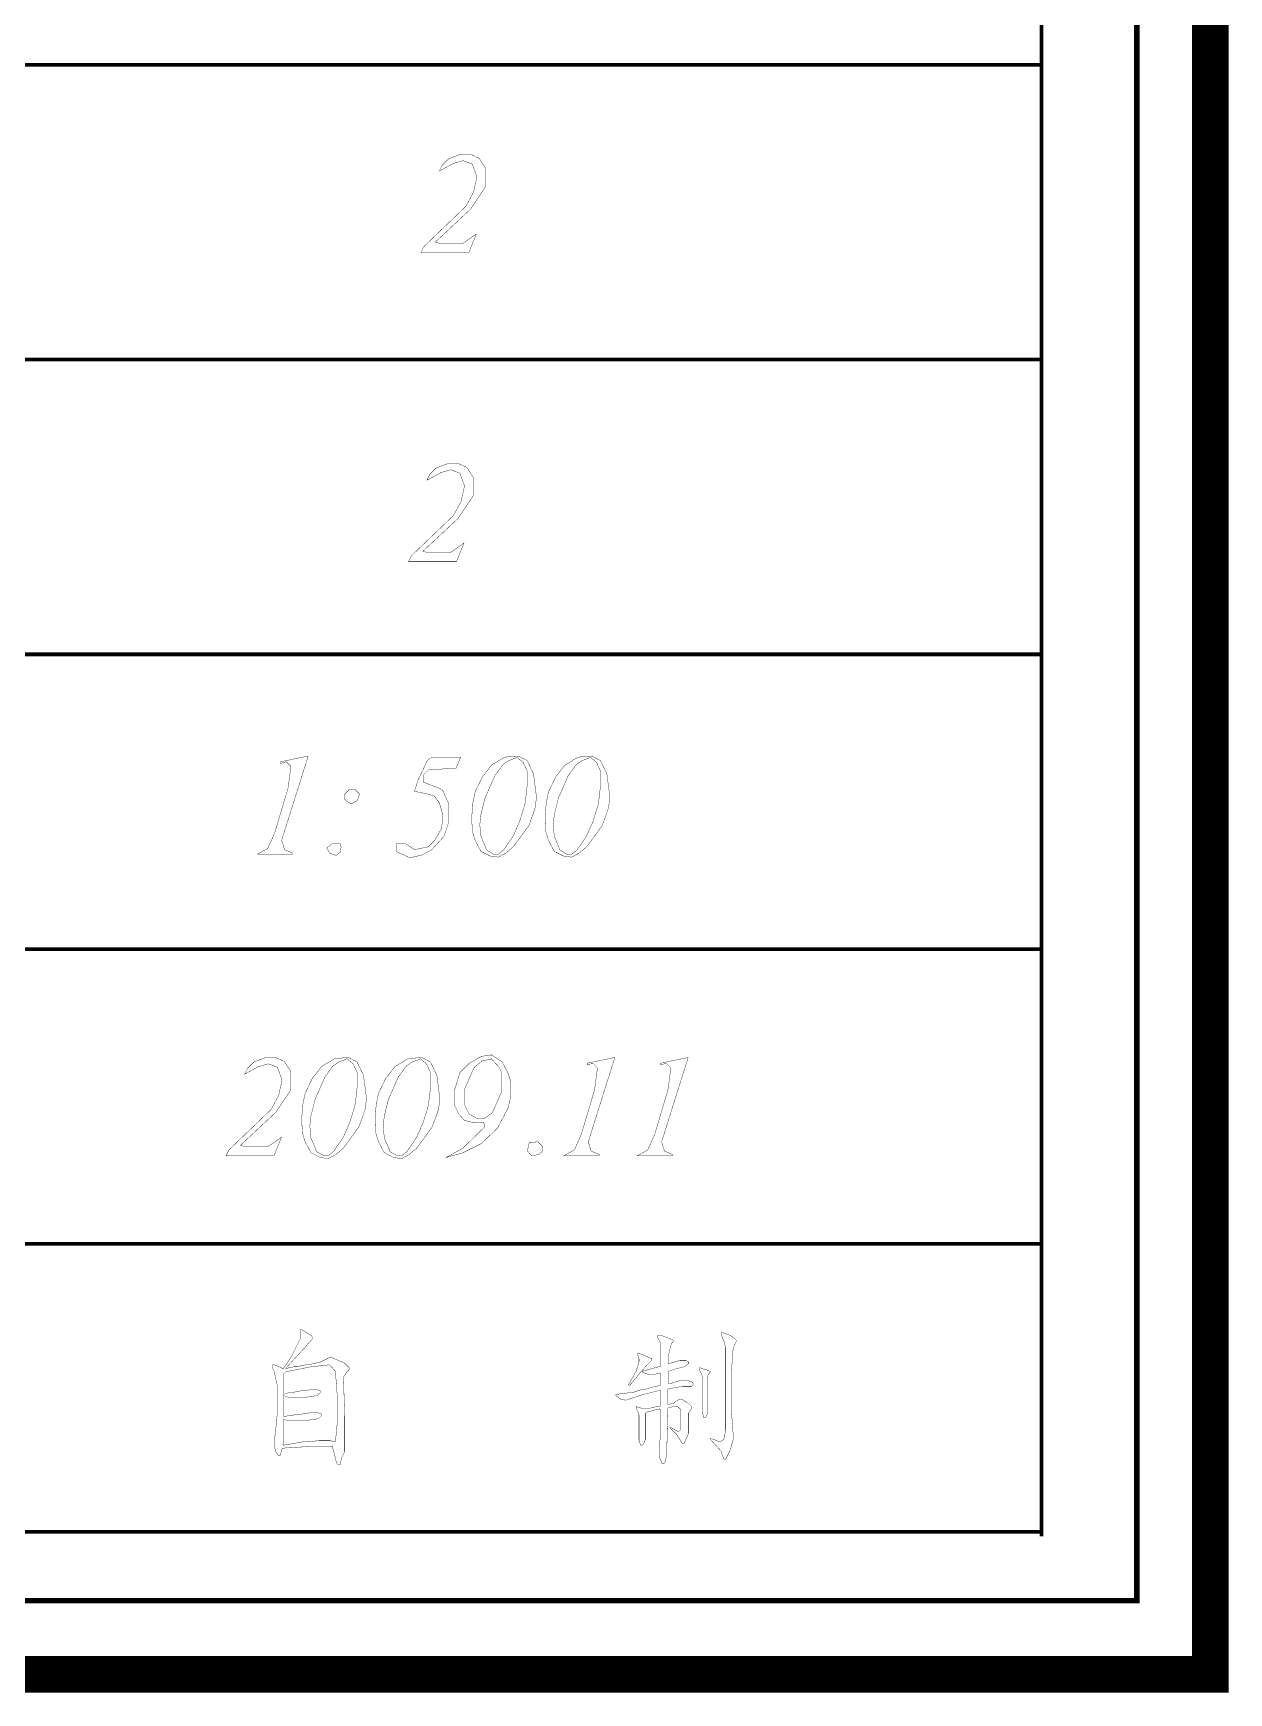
# Model space of a CAD drawing. Extents: x 94 to 452, y -72 to 1042.
# Drawn here: x 419.26 to 451.73, y -72 to -26.96 of the extents above; entities that cross this region are included whole.
import ezdxf

# ---------------------------------------------------------------- set-up
doc = ezdxf.new("R2010")
doc.units = 0
doc.header["$MEASUREMENT"] = 0
doc.layers.add('TREE_LAYER', color=7, linetype='Continuous')

msp = doc.modelspace()

# ---------------------------------------------------------------- linework, layer by layer
at = {"layer": 'TREE_LAYER'}
for points, const_width, elevation in [([(451.22612, 995.005583), (451.22612, 11.113007), (451.22612, 10.313007), (451.22612, -71.498816), (94.22612, -71.498816), (94.22612, -69.496695), (94.22612, 9.432416), (94.22612, 10.313007), (94.22612, 11.113007), (94.22612, 13.086307)], 1, 2891.008799), ([(96.22612, 13.086307), (96.22612, 11.113007), (96.22612, 10.313007), (96.22612, 9.432416), (96.22612, 9.432416), (96.22612, -69.496695), (96.22612, -69.498816), (449.22612, -69.498816), (449.22612, -69.498816), (449.22612, 10.313007), (449.22612, 11.113007), (449.22612, 995.005583)], 0.15, 2875.008799), ([(446.643859, -12.815251), (446.643859, -27.815251)], 0.1, 15), ([(417.136024, -27.815251), (446.643859, -27.815251)], 0.1, 29.507835), ([(446.643859, -27.815251), (446.643859, -35.815251)], 0.1, 8), ([(431.1372, -30.244082), (430.870534, -30.244082), (430.541122, -30.369572), (430.368573, -30.542121), (430.290141, -30.698984), (430.666612, -30.495063), (430.933279, -30.416631), (431.184259, -30.510749), (431.309749, -30.855847), (431.215632, -31.279376), (431.01171, -31.655847), (429.866612, -32.753886), (429.788181, -32.910749), (431.090141, -32.910749), (431.294063, -32.408788), (430.933279, -32.659768), (430.290141, -32.659768), (430.180338, -32.628396), (431.1372, -31.734278), (431.545043, -31.122514), (431.545043, -30.620553), (431.372494, -30.353886), (431.1372, -30.244082), (431.1372, -30.244082)], 0.01, 266), ([(417.136024, -35.815251), (446.643859, -35.815251)], 0.1, 29.507835), ([(446.643859, -35.815251), (446.643859, -43.815251)], 0.1, 8), ([(430.800816, -38.633439), (430.53415, -38.633439), (430.204738, -38.758929), (430.032189, -38.931478), (429.953758, -39.088341), (430.330228, -38.88442), (430.596895, -38.805988), (430.847875, -38.900106), (430.973365, -39.245204), (430.879248, -39.668733), (430.675326, -40.045204), (429.530228, -41.143243), (429.451797, -41.300106), (430.753758, -41.300106), (430.957679, -40.798145), (430.596895, -41.049126), (429.953758, -41.049126), (429.843954, -41.017753), (430.800816, -40.123635), (431.20866, -39.511871), (431.20866, -39.00991), (431.036111, -38.743243), (430.800816, -38.633439), (430.800816, -38.633439)], 0.01, 266), ([(417.136024, -43.815251), (446.643859, -43.815251)], 0.1, 29.507835), ([(446.643859, -43.815251), (446.643859, -51.815251)], 0.1, 8), ([(426.729374, -46.574832), (425.976433, -46.731694), (425.976433, -46.778753), (426.133296, -46.731694), (426.258786, -46.857184), (426.180354, -47.453263), (425.81957, -48.661106), (425.631335, -49.084635), (425.348982, -49.241498), (426.305845, -49.241498), (426.305845, -49.210126), (426.086237, -49.116008), (426.007805, -48.865028), (426.729374, -46.574832), (426.729374, -46.574832)], 0.01, 266), ([(430.87055, -46.606204), (430.086237, -46.606204), (429.960747, -46.700322), (429.709766, -47.233655), (429.615648, -47.531694), (429.992119, -47.610126), (430.148982, -47.657184), (430.290158, -47.84542), (430.384276, -48.174832), (430.352903, -48.535616), (430.164668, -48.865028), (429.992119, -49.037577), (429.615648, -49.116008), (429.380354, -48.959145), (429.113688, -48.959145), (429.113688, -49.163067), (429.490158, -49.335616), (429.505845, -49.335616), (429.81957, -49.257184), (430.07055, -49.131694), (430.415648, -48.755224), (430.541139, -48.378753), (430.541139, -47.861106), (430.36859, -47.484635), (429.850943, -47.280714), (429.866629, -47.233655), (429.866629, -47.076792), (429.992119, -46.951302), (430.74506, -46.904243), (430.87055, -46.606204), (430.87055, -46.606204)], 0.01, 266), ([(432.439178, -46.574832), (432.062707, -46.606204), (431.701923, -46.825812), (431.450943, -47.155224), (431.262707, -47.547381), (431.199962, -47.84542), (431.16859, -48.237577), (431.184276, -48.614047), (431.262707, -48.865028), (431.41957, -49.163067), (431.67055, -49.288557), (431.890158, -49.31993), (432.09408, -49.210126), (432.298001, -49.037577), (432.517609, -48.739537), (432.721531, -48.457184), (432.831335, -48.159145), (432.89408, -47.97091), (432.925452, -47.704243), (432.909766, -47.547381), (432.847021, -47.061106), (432.674472, -46.700322), (432.439178, -46.574832), (432.439178, -46.574832)], 0.01, 266), ([(432.376433, -46.62189), (432.392119, -46.606204), (432.564668, -46.747381), (432.674472, -46.982675), (432.674472, -47.374832), (432.643099, -47.657184), (432.611727, -47.892479), (432.47055, -48.347381), (432.298001, -48.739537), (432.031335, -49.131694), (431.890158, -49.241498), (431.764668, -49.241498), (431.576433, -49.131694), (431.41957, -48.755224), (431.388197, -48.441498), (431.41957, -48.159145), (431.529374, -47.71993), (431.796041, -47.108165), (432.015648, -46.810126), (432.172511, -46.700322), (432.376433, -46.62189), (432.376433, -46.62189)], 0.01, 266), ([(434.431335, -46.574832), (434.054864, -46.606204), (433.69408, -46.825812), (433.443099, -47.155224), (433.254864, -47.547381), (433.192119, -47.84542), (433.160747, -48.237577), (433.176433, -48.614047), (433.254864, -48.865028), (433.411727, -49.163067), (433.662707, -49.288557), (433.882315, -49.31993), (434.086237, -49.210126), (434.290158, -49.037577), (434.509766, -48.739537), (434.713688, -48.457184), (434.823492, -48.159145), (434.886237, -47.97091), (434.917609, -47.704243), (434.901923, -47.547381), (434.839178, -47.061106), (434.666629, -46.700322), (434.431335, -46.574832), (434.431335, -46.574832)], 0.01, 266), ([(434.36859, -46.62189), (434.384276, -46.606204), (434.556825, -46.747381), (434.666629, -46.982675), (434.666629, -47.374832), (434.635256, -47.657184), (434.603884, -47.892479), (434.462707, -48.347381), (434.290158, -48.739537), (434.023492, -49.131694), (433.882315, -49.241498), (433.756825, -49.241498), (433.56859, -49.131694), (433.411727, -48.755224), (433.380354, -48.441498), (433.411727, -48.159145), (433.521531, -47.71993), (433.788197, -47.108165), (434.007805, -46.810126), (434.164668, -46.700322), (434.36859, -46.62189), (434.36859, -46.62189)], 0.01, 266), ([(427.999962, -47.484635), (427.843099, -47.484635), (427.717609, -47.610126), (427.717609, -47.751302), (427.890158, -47.876792), (428.062707, -47.782675), (428.125452, -47.610126), (427.999962, -47.484635), (427.999962, -47.484635)], 0.01, 266), ([(427.592119, -48.959145), (427.372511, -48.959145), (427.231335, -49.068949), (427.309766, -49.210126), (427.482315, -49.272871), (427.592119, -49.194439), (427.623492, -49.053263), (427.592119, -48.959145), (427.592119, -48.959145)], 0.01, 266), ([(417.136024, -51.815251), (446.643859, -51.815251)], 0.1, 29.507835), ([(446.643859, -51.815251), (446.643859, -59.815251)], 0.1, 8), ([(425.846736, -54.756001), (425.580069, -54.756001), (425.250658, -54.881491), (425.078109, -55.05404), (424.999677, -55.210903), (425.376148, -55.006982), (425.642814, -54.92855), (425.893795, -55.022668), (426.019285, -55.367766), (425.925167, -55.791295), (425.721246, -56.167766), (424.576148, -57.265805), (424.497716, -57.422668), (425.799677, -57.422668), (426.003599, -56.920707), (425.642814, -57.171687), (424.999677, -57.171687), (424.889873, -57.140315), (425.846736, -56.246197), (426.254579, -55.634433), (426.254579, -55.132472), (426.08203, -54.865805), (425.846736, -54.756001), (425.846736, -54.756001)], 0.01, 265), ([(427.823207, -54.756001), (427.446736, -54.787374), (427.085952, -55.006982), (426.834971, -55.336393), (426.646736, -55.72855), (426.583991, -56.026589), (426.552618, -56.418746), (426.568305, -56.795217), (426.646736, -57.046197), (426.803599, -57.344236), (427.054579, -57.469727), (427.274187, -57.501099), (427.478109, -57.391295), (427.68203, -57.218746), (427.901638, -56.920707), (428.10556, -56.638354), (428.215363, -56.340315), (428.278109, -56.15208), (428.309481, -55.885413), (428.293795, -55.72855), (428.23105, -55.242276), (428.058501, -54.881491), (427.823207, -54.756001), (427.823207, -54.756001)], 0.01, 265), ([(427.760461, -54.80306), (427.776148, -54.787374), (427.948697, -54.92855), (428.058501, -55.163844), (428.058501, -55.556001), (428.027128, -55.838354), (427.995756, -56.073648), (427.854579, -56.52855), (427.68203, -56.920707), (427.415363, -57.312864), (427.274187, -57.422668), (427.148697, -57.422668), (426.960461, -57.312864), (426.803599, -56.936393), (426.772226, -56.622668), (426.803599, -56.340315), (426.913403, -55.901099), (427.180069, -55.289335), (427.399677, -54.991295), (427.55654, -54.881491), (427.760461, -54.80306), (427.760461, -54.80306)], 0.01, 265), ([(429.815363, -54.756001), (429.438893, -54.787374), (429.078109, -55.006982), (428.827128, -55.336393), (428.638893, -55.72855), (428.576148, -56.026589), (428.544775, -56.418746), (428.560461, -56.795217), (428.638893, -57.046197), (428.795756, -57.344236), (429.046736, -57.469727), (429.266344, -57.501099), (429.470265, -57.391295), (429.674187, -57.218746), (429.893795, -56.920707), (430.097716, -56.638354), (430.20752, -56.340315), (430.270265, -56.15208), (430.301638, -55.885413), (430.285952, -55.72855), (430.223207, -55.242276), (430.050658, -54.881491), (429.815363, -54.756001), (429.815363, -54.756001)], 0.01, 265), ([(429.752618, -54.80306), (429.768305, -54.787374), (429.940854, -54.92855), (430.050658, -55.163844), (430.050658, -55.556001), (430.019285, -55.838354), (429.987912, -56.073648), (429.846736, -56.52855), (429.674187, -56.920707), (429.40752, -57.312864), (429.266344, -57.422668), (429.140854, -57.422668), (428.952618, -57.312864), (428.795756, -56.936393), (428.764383, -56.622668), (428.795756, -56.340315), (428.90556, -55.901099), (429.172226, -55.289335), (429.391834, -54.991295), (429.548697, -54.881491), (429.752618, -54.80306), (429.752618, -54.80306)], 0.01, 265), ([(431.729089, -54.693256), (431.634971, -54.693256), (431.446736, -54.724629), (431.321246, -54.787374), (431.101638, -54.912864), (430.850658, -55.163844), (430.693795, -55.665805), (430.693795, -56.042276), (430.819285, -56.293256), (430.976148, -56.465805), (431.227128, -56.52855), (431.493795, -56.512864), (431.525167, -56.638354), (430.929089, -57.218746), (430.474187, -57.469727), (430.929089, -57.344236), (431.43105, -57.093256), (431.870265, -56.669727), (432.152618, -56.136393), (432.23105, -55.806982), (432.23105, -55.414825), (432.152618, -55.179531), (431.995756, -54.881491), (431.697716, -54.67757), (431.729089, -54.693256)], 0.01, 265), ([(431.68203, -54.80306), (431.697716, -54.787374), (431.901638, -55.006982), (431.980069, -55.163844), (431.980069, -55.681491), (431.729089, -56.261884), (431.493795, -56.418746), (431.321246, -56.418746), (431.13301, -56.308942), (431.101638, -56.293256), (430.976148, -56.042276), (430.976148, -55.618746), (431.227128, -55.038354), (431.446736, -54.850119), (431.68203, -54.80306), (431.68203, -54.80306)], 0.01, 265), ([(435.054579, -54.756001), (434.301638, -54.912864), (434.301638, -54.959923), (434.458501, -54.912864), (434.583991, -55.038354), (434.50556, -55.634433), (434.144775, -56.842276), (433.95654, -57.265805), (433.674187, -57.422668), (434.63105, -57.422668), (434.63105, -57.391295), (434.411442, -57.297178), (434.33301, -57.046197), (435.054579, -54.756001), (435.054579, -54.756001)], 0.01, 265), ([(437.046736, -54.756001), (436.293795, -54.912864), (436.293795, -54.959923), (436.450658, -54.912864), (436.576148, -55.038354), (436.497716, -55.634433), (436.136932, -56.842276), (435.948697, -57.265805), (435.666344, -57.422668), (436.623207, -57.422668), (436.623207, -57.391295), (436.403599, -57.297178), (436.325167, -57.046197), (437.046736, -54.756001), (437.046736, -54.756001)], 0.01, 265), ([(432.968305, -57.046197), (432.73301, -57.061884), (432.685952, -57.265805), (432.685952, -57.297178), (432.795756, -57.422668), (432.983991, -57.391295), (433.093795, -57.297178), (433.093795, -57.171687), (432.968305, -57.046197), (432.968305, -57.046197)], 0.01, 265), ([(417.136024, -59.815251), (446.643859, -59.815251)], 0.1, 29.507835), ([(446.643859, -59.815251), (446.643859, -67.630795)], 0.1, 7.815544), ([(426.557894, -62.143968), (426.510835, -62.143968), (426.510835, -62.394948), (426.259855, -62.896909), (426.055933, -63.194948), (426.040247, -63.210634), (426.008874, -63.179262), (425.820639, -63.10083), (425.757894, -63.10083), (425.757894, -63.179262), (425.804953, -63.273379), (425.883384, -63.634164), (425.883384, -64.481223), (425.836325, -64.983183), (425.804953, -65.092987), (425.804953, -65.24985), (425.836325, -65.422399), (425.914756, -65.563575), (425.961815, -65.563575), (426.02456, -65.359654), (426.793188, -65.312595), (427.342207, -65.312595), (427.389266, -65.296909), (427.389266, -65.296909), (427.389266, -65.328281), (427.436325, -65.50083), (427.49907, -65.767497), (427.546129, -65.814556), (427.593188, -65.814556), (427.640247, -65.610634), (427.718678, -65.453772), (427.718678, -64.496909), (427.718678, -64.481223), (427.687305, -63.430242), (427.765737, -63.304752), (427.844168, -63.226321), (427.844168, -63.179262), (427.718678, -63.053772), (427.357894, -62.896909), (427.310835, -62.896909), (427.059855, -63.022399), (426.714756, -63.10083), (426.652011, -63.10083), (426.416717, -63.147889), (426.353972, -63.147889), (426.134364, -63.194948), (426.118678, -63.194948), (426.432404, -62.84985), (426.636325, -62.630242), (426.840247, -62.394948), (426.840247, -62.347889), (426.82456, -62.316517), (426.557894, -62.143968), (426.557894, -62.143968)], 0.01, 266), ([(426.557894, -62.143968), (426.510835, -62.143968), (426.510835, -62.394948), (426.259855, -62.896909), (426.055933, -63.194948), (426.040247, -63.210634), (426.008874, -63.179262), (425.820639, -63.10083), (425.757894, -63.10083), (425.757894, -63.179262), (425.804953, -63.273379), (425.883384, -63.634164), (425.883384, -64.481223), (425.836325, -64.983183), (425.804953, -65.092987), (425.804953, -65.24985), (425.836325, -65.422399), (425.914756, -65.563575), (425.961815, -65.563575), (426.02456, -65.359654), (426.793188, -65.312595), (427.342207, -65.312595), (427.389266, -65.296909), (427.389266, -65.296909), (427.389266, -65.328281), (427.436325, -65.50083), (427.49907, -65.767497), (427.546129, -65.814556), (427.593188, -65.814556), (427.640247, -65.610634), (427.718678, -65.453772), (427.718678, -64.496909), (427.718678, -64.481223), (427.687305, -63.430242), (427.765737, -63.304752), (427.844168, -63.226321), (427.844168, -63.179262), (427.718678, -63.053772), (427.357894, -62.896909), (427.310835, -62.896909), (427.059855, -63.022399), (426.714756, -63.10083), (426.652011, -63.10083), (426.416717, -63.147889), (426.353972, -63.147889), (426.134364, -63.194948), (426.118678, -63.194948), (426.432404, -62.84985), (426.636325, -62.630242), (426.840247, -62.394948), (426.840247, -62.347889), (426.82456, -62.316517), (426.557894, -62.143968), (426.557894, -62.143968)], 0.01, 266), ([(426.557894, -62.143968), (426.510835, -62.143968), (426.510835, -62.394948), (426.259855, -62.896909), (426.055933, -63.194948), (426.040247, -63.210634), (426.008874, -63.179262), (425.820639, -63.10083), (425.757894, -63.10083), (425.757894, -63.179262), (425.804953, -63.273379), (425.883384, -63.634164), (425.883384, -64.481223), (425.836325, -64.983183), (425.804953, -65.092987), (425.804953, -65.24985), (425.836325, -65.422399), (425.914756, -65.563575), (425.961815, -65.563575), (426.02456, -65.359654), (426.793188, -65.312595), (427.342207, -65.312595), (427.389266, -65.296909), (427.389266, -65.296909), (427.389266, -65.328281), (427.436325, -65.50083), (427.49907, -65.767497), (427.546129, -65.814556), (427.593188, -65.814556), (427.640247, -65.610634), (427.718678, -65.453772), (427.718678, -64.496909), (427.718678, -64.481223), (427.687305, -63.430242), (427.765737, -63.304752), (427.844168, -63.226321), (427.844168, -63.179262), (427.718678, -63.053772), (427.357894, -62.896909), (427.310835, -62.896909), (427.059855, -63.022399), (426.714756, -63.10083), (426.652011, -63.10083), (426.416717, -63.147889), (426.353972, -63.147889), (426.134364, -63.194948), (426.118678, -63.194948), (426.432404, -62.84985), (426.636325, -62.630242), (426.840247, -62.394948), (426.840247, -62.347889), (426.82456, -62.316517), (426.557894, -62.143968), (426.557894, -62.143968)], 0.01, 266), ([(436.3226, -62.30083), (436.212796, -62.30083), (436.212796, -62.347889), (436.259855, -62.426321), (436.306913, -62.551811), (436.306913, -63.132203), (435.804953, -63.273379), (435.789266, -63.257693), (435.930443, -63.10083), (436.055933, -62.97534), (436.055933, -62.928281), (435.679462, -62.771419), (435.679462, -62.818477), (435.710835, -62.928281), (435.710835, -63.022399), (435.632404, -63.273379), (435.428482, -63.634164), (435.428482, -63.64985), (435.459855, -63.64985), (435.506913, -63.602791), (435.789266, -63.257693), (435.804953, -63.304752), (435.946129, -63.351811), (436.150051, -63.351811), (436.291227, -63.320438), (436.306913, -63.320438), (436.306913, -63.64985), (436.275541, -63.665536), (436.150051, -63.681223), (435.836325, -63.77534), (435.757894, -63.77534), (435.5226, -63.853772), (435.459855, -63.853772), (435.083384, -63.90083), (435.083384, -63.932203), (435.208874, -64.026321), (435.350051, -64.057693), (435.836325, -63.90083), (436.275541, -63.791026), (436.306913, -63.791026), (436.306913, -64.19887), (436.291227, -64.214556), (436.197109, -64.230242), (435.993188, -64.277301), (435.789266, -64.277301), (435.632404, -64.230242), (435.632404, -64.277301), (435.679462, -64.371419), (435.710835, -64.465536), (435.710835, -65.155732), (435.757894, -65.281223), (435.804953, -65.281223), (435.836325, -65.234164), (435.883384, -65.12436), (435.883384, -64.402791), (435.89907, -64.387105), (436.197109, -64.308674), (436.275541, -64.292987), (436.306913, -64.308674), (436.306913, -64.936124), (436.259855, -65.296909), (436.259855, -65.579262), (436.338286, -65.783183), (436.385345, -65.783183), (436.432404, -65.704752), (436.463776, -65.485144), (436.495149, -64.261615), (436.542207, -64.245928), (436.761815, -64.230242), (436.840247, -64.308674), (436.840247, -64.857693), (436.793188, -64.904752), (436.761815, -64.904752), (436.604953, -64.810634), (436.557894, -64.810634), (436.730443, -64.983183), (436.887305, -65.234164), (436.934364, -65.234164), (437.059855, -64.951811), (437.059855, -64.402791), (437.138286, -64.277301), (437.138286, -64.230242), (437.044168, -64.136124), (436.855933, -64.026321), (436.808874, -64.026321), (436.636325, -64.151811), (436.495149, -64.167497), (436.495149, -64.167497), (436.495149, -63.759654), (436.542207, -63.743968), (436.902992, -63.681223), (437.138286, -63.681223), (437.185345, -63.64985), (437.185345, -63.602791), (437.138286, -63.555732), (437.028482, -63.52436), (436.82456, -63.52436), (436.57358, -63.602791), (436.526521, -63.602791), (436.510835, -63.602791), (436.510835, -63.273379), (436.69907, -63.210634), (436.950051, -63.147889), (437.059855, -63.053772), (437.059855, -63.022399), (436.981423, -62.97534), (436.82456, -62.97534), (436.510835, -63.069458), (436.510835, -63.069458), (436.510835, -62.834164), (436.589266, -62.520438), (436.636325, -62.473379), (436.636325, -62.426321), (436.44809, -62.347889), (436.3226, -62.30083), (436.3226, -62.30083)], 0.01, 266), ([(436.3226, -62.30083), (436.212796, -62.30083), (436.212796, -62.347889), (436.259855, -62.426321), (436.306913, -62.551811), (436.306913, -63.132203), (435.804953, -63.273379), (435.789266, -63.257693), (435.930443, -63.10083), (436.055933, -62.97534), (436.055933, -62.928281), (435.679462, -62.771419), (435.679462, -62.818477), (435.710835, -62.928281), (435.710835, -63.022399), (435.632404, -63.273379), (435.428482, -63.634164), (435.428482, -63.64985), (435.459855, -63.64985), (435.506913, -63.602791), (435.789266, -63.257693), (435.804953, -63.304752), (435.946129, -63.351811), (436.150051, -63.351811), (436.291227, -63.320438), (436.306913, -63.320438), (436.306913, -63.64985), (436.275541, -63.665536), (436.150051, -63.681223), (435.836325, -63.77534), (435.757894, -63.77534), (435.5226, -63.853772), (435.459855, -63.853772), (435.083384, -63.90083), (435.083384, -63.932203), (435.208874, -64.026321), (435.350051, -64.057693), (435.836325, -63.90083), (436.275541, -63.791026), (436.306913, -63.791026), (436.306913, -64.19887), (436.291227, -64.214556), (436.197109, -64.230242), (435.993188, -64.277301), (435.789266, -64.277301), (435.632404, -64.230242), (435.632404, -64.277301), (435.679462, -64.371419), (435.710835, -64.465536), (435.710835, -65.155732), (435.757894, -65.281223), (435.804953, -65.281223), (435.836325, -65.234164), (435.883384, -65.12436), (435.883384, -64.402791), (435.89907, -64.387105), (436.197109, -64.308674), (436.275541, -64.292987), (436.306913, -64.308674), (436.306913, -64.936124), (436.259855, -65.296909), (436.259855, -65.579262), (436.338286, -65.783183), (436.385345, -65.783183), (436.432404, -65.704752), (436.463776, -65.485144), (436.495149, -64.261615), (436.542207, -64.245928), (436.761815, -64.230242), (436.840247, -64.308674), (436.840247, -64.857693), (436.793188, -64.904752), (436.761815, -64.904752), (436.604953, -64.810634), (436.557894, -64.810634), (436.730443, -64.983183), (436.887305, -65.234164), (436.934364, -65.234164), (437.059855, -64.951811), (437.059855, -64.402791), (437.138286, -64.277301), (437.138286, -64.230242), (437.044168, -64.136124), (436.855933, -64.026321), (436.808874, -64.026321), (436.636325, -64.151811), (436.495149, -64.167497), (436.495149, -64.167497), (436.495149, -63.759654), (436.542207, -63.743968), (436.902992, -63.681223), (437.138286, -63.681223), (437.185345, -63.64985), (437.185345, -63.602791), (437.138286, -63.555732), (437.028482, -63.52436), (436.82456, -63.52436), (436.57358, -63.602791), (436.526521, -63.602791), (436.510835, -63.602791), (436.510835, -63.273379), (436.69907, -63.210634), (436.950051, -63.147889), (437.059855, -63.053772), (437.059855, -63.022399), (436.981423, -62.97534), (436.82456, -62.97534), (436.510835, -63.069458), (436.510835, -63.069458), (436.510835, -62.834164), (436.589266, -62.520438), (436.636325, -62.473379), (436.636325, -62.426321), (436.44809, -62.347889), (436.3226, -62.30083), (436.3226, -62.30083)], 0.01, 266), ([(436.3226, -62.30083), (436.212796, -62.30083), (436.212796, -62.347889), (436.259855, -62.426321), (436.306913, -62.551811), (436.306913, -63.132203), (435.804953, -63.273379), (435.789266, -63.257693), (435.930443, -63.10083), (436.055933, -62.97534), (436.055933, -62.928281), (435.679462, -62.771419), (435.679462, -62.818477), (435.710835, -62.928281), (435.710835, -63.022399), (435.632404, -63.273379), (435.428482, -63.634164), (435.428482, -63.64985), (435.459855, -63.64985), (435.506913, -63.602791), (435.789266, -63.257693), (435.804953, -63.304752), (435.946129, -63.351811), (436.150051, -63.351811), (436.291227, -63.320438), (436.306913, -63.320438), (436.306913, -63.64985), (436.275541, -63.665536), (436.150051, -63.681223), (435.836325, -63.77534), (435.757894, -63.77534), (435.5226, -63.853772), (435.459855, -63.853772), (435.083384, -63.90083), (435.083384, -63.932203), (435.208874, -64.026321), (435.350051, -64.057693), (435.836325, -63.90083), (436.275541, -63.791026), (436.306913, -63.791026), (436.306913, -64.19887), (436.291227, -64.214556), (436.197109, -64.230242), (435.993188, -64.277301), (435.789266, -64.277301), (435.632404, -64.230242), (435.632404, -64.277301), (435.679462, -64.371419), (435.710835, -64.465536), (435.710835, -65.155732), (435.757894, -65.281223), (435.804953, -65.281223), (435.836325, -65.234164), (435.883384, -65.12436), (435.883384, -64.402791), (435.89907, -64.387105), (436.197109, -64.308674), (436.275541, -64.292987), (436.306913, -64.308674), (436.306913, -64.936124), (436.259855, -65.296909), (436.259855, -65.579262), (436.338286, -65.783183), (436.385345, -65.783183), (436.432404, -65.704752), (436.463776, -65.485144), (436.495149, -64.261615), (436.542207, -64.245928), (436.761815, -64.230242), (436.840247, -64.308674), (436.840247, -64.857693), (436.793188, -64.904752), (436.761815, -64.904752), (436.604953, -64.810634), (436.557894, -64.810634), (436.730443, -64.983183), (436.887305, -65.234164), (436.934364, -65.234164), (437.059855, -64.951811), (437.059855, -64.402791), (437.138286, -64.277301), (437.138286, -64.230242), (437.044168, -64.136124), (436.855933, -64.026321), (436.808874, -64.026321), (436.636325, -64.151811), (436.495149, -64.167497), (436.495149, -64.167497), (436.495149, -63.759654), (436.542207, -63.743968), (436.902992, -63.681223), (437.138286, -63.681223), (437.185345, -63.64985), (437.185345, -63.602791), (437.138286, -63.555732), (437.028482, -63.52436), (436.82456, -63.52436), (436.57358, -63.602791), (436.526521, -63.602791), (436.510835, -63.602791), (436.510835, -63.273379), (436.69907, -63.210634), (436.950051, -63.147889), (437.059855, -63.053772), (437.059855, -63.022399), (436.981423, -62.97534), (436.82456, -62.97534), (436.510835, -63.069458), (436.510835, -63.069458), (436.510835, -62.834164), (436.589266, -62.520438), (436.636325, -62.473379), (436.636325, -62.426321), (436.44809, -62.347889), (436.3226, -62.30083), (436.3226, -62.30083)], 0.01, 266), ([(437.985345, -62.222399), (437.938286, -62.222399), (437.938286, -62.269458), (438.016717, -62.457693), (438.063776, -62.630242), (438.063776, -64.873379), (438.016717, -65.108674), (437.9226, -65.187105), (437.891227, -65.187105), (437.702992, -65.108674), (437.640247, -65.108674), (437.938286, -65.438085), (438.016717, -65.657693), (438.063776, -65.657693), (438.189266, -65.406713), (438.267698, -65.12436), (438.267698, -64.983183), (438.220639, -64.355732), (438.220639, -63.273379), (438.267698, -62.645928), (438.346129, -62.473379), (438.346129, -62.426321), (438.29907, -62.379262), (438.189266, -62.30083), (437.985345, -62.222399), (437.985345, -62.222399)], 0.01, 266), ([(437.985345, -62.222399), (437.938286, -62.222399), (437.938286, -62.269458), (438.016717, -62.457693), (438.063776, -62.630242), (438.063776, -64.873379), (438.016717, -65.108674), (437.9226, -65.187105), (437.891227, -65.187105), (437.702992, -65.108674), (437.640247, -65.108674), (437.938286, -65.438085), (438.016717, -65.657693), (438.063776, -65.657693), (438.189266, -65.406713), (438.267698, -65.12436), (438.267698, -64.983183), (438.220639, -64.355732), (438.220639, -63.273379), (438.267698, -62.645928), (438.346129, -62.473379), (438.346129, -62.426321), (438.29907, -62.379262), (438.189266, -62.30083), (437.985345, -62.222399), (437.985345, -62.222399)], 0.01, 266), ([(437.985345, -62.222399), (437.938286, -62.222399), (437.938286, -62.269458), (438.016717, -62.457693), (438.063776, -62.630242), (438.063776, -64.873379), (438.016717, -65.108674), (437.9226, -65.187105), (437.891227, -65.187105), (437.702992, -65.108674), (437.640247, -65.108674), (437.938286, -65.438085), (438.016717, -65.657693), (438.063776, -65.657693), (438.189266, -65.406713), (438.267698, -65.12436), (438.267698, -64.983183), (438.220639, -64.355732), (438.220639, -63.273379), (438.267698, -62.645928), (438.346129, -62.473379), (438.346129, -62.426321), (438.29907, -62.379262), (438.189266, -62.30083), (437.985345, -62.222399), (437.985345, -62.222399)], 0.01, 266), ([(427.263776, -63.10083), (427.310835, -63.10083), (427.467698, -63.273379), (427.514756, -63.90083), (427.514756, -64.70083), (427.467698, -65.187105), (427.452011, -65.187105), (427.326521, -65.155732), (427.028482, -65.155732), (426.69907, -65.187105), (426.589266, -65.187105), (426.055933, -65.281223), (426.040247, -65.265536), (426.055933, -65.24985), (426.055933, -64.591026), (426.055933, -64.57534), (426.150051, -64.606713), (426.683384, -64.606713), (427.012796, -64.559654), (427.091227, -64.481223), (427.091227, -64.434164), (427.012796, -64.402791), (426.761815, -64.402791), (426.557894, -64.434164), (426.463776, -64.434164), (426.228482, -64.481223), (426.165737, -64.481223), (426.071619, -64.512595), (426.055933, -64.496909), (426.055933, -63.947889), (426.055933, -63.932203), (426.197109, -63.979262), (426.652011, -63.979262), (426.965737, -63.932203), (427.059855, -63.853772), (427.059855, -63.806713), (426.981423, -63.77534), (426.777502, -63.77534), (426.589266, -63.806713), (426.510835, -63.806713), (426.275541, -63.853772), (426.197109, -63.853772), (426.055933, -63.90083), (426.055933, -63.885144), (426.055933, -63.351811), (426.118678, -63.289066), (426.416717, -63.226321), (426.82456, -63.147889), (427.263776, -63.10083), (427.263776, -63.10083)], 0.01, 266), ([(427.263776, -63.10083), (427.310835, -63.10083), (427.467698, -63.273379), (427.514756, -63.90083), (427.514756, -64.70083), (427.467698, -65.187105), (427.452011, -65.187105), (427.326521, -65.155732), (427.028482, -65.155732), (426.69907, -65.187105), (426.589266, -65.187105), (426.055933, -65.281223), (426.040247, -65.265536), (426.055933, -65.24985), (426.055933, -64.591026), (426.055933, -64.57534), (426.150051, -64.606713), (426.683384, -64.606713), (427.012796, -64.559654), (427.091227, -64.481223), (427.091227, -64.434164), (427.012796, -64.402791), (426.761815, -64.402791), (426.557894, -64.434164), (426.463776, -64.434164), (426.228482, -64.481223), (426.165737, -64.481223), (426.071619, -64.512595), (426.055933, -64.496909), (426.055933, -63.947889), (426.055933, -63.932203), (426.197109, -63.979262), (426.652011, -63.979262), (426.965737, -63.932203), (427.059855, -63.853772), (427.059855, -63.806713), (426.981423, -63.77534), (426.777502, -63.77534), (426.589266, -63.806713), (426.510835, -63.806713), (426.275541, -63.853772), (426.197109, -63.853772), (426.055933, -63.90083), (426.055933, -63.885144), (426.055933, -63.351811), (426.118678, -63.289066), (426.416717, -63.226321), (426.82456, -63.147889), (427.263776, -63.10083), (427.263776, -63.10083)], 0.01, 266), ([(427.263776, -63.10083), (427.310835, -63.10083), (427.467698, -63.273379), (427.514756, -63.90083), (427.514756, -64.70083), (427.467698, -65.187105), (427.452011, -65.187105), (427.326521, -65.155732), (427.028482, -65.155732), (426.69907, -65.187105), (426.589266, -65.187105), (426.055933, -65.281223), (426.040247, -65.265536), (426.055933, -65.24985), (426.055933, -64.591026), (426.055933, -64.57534), (426.150051, -64.606713), (426.683384, -64.606713), (427.012796, -64.559654), (427.091227, -64.481223), (427.091227, -64.434164), (427.012796, -64.402791), (426.761815, -64.402791), (426.557894, -64.434164), (426.463776, -64.434164), (426.228482, -64.481223), (426.165737, -64.481223), (426.071619, -64.512595), (426.055933, -64.496909), (426.055933, -63.947889), (426.055933, -63.932203), (426.197109, -63.979262), (426.652011, -63.979262), (426.965737, -63.932203), (427.059855, -63.853772), (427.059855, -63.806713), (426.981423, -63.77534), (426.777502, -63.77534), (426.589266, -63.806713), (426.510835, -63.806713), (426.275541, -63.853772), (426.197109, -63.853772), (426.055933, -63.90083), (426.055933, -63.885144), (426.055933, -63.351811), (426.118678, -63.289066), (426.416717, -63.226321), (426.82456, -63.147889), (427.263776, -63.10083), (427.263776, -63.10083)], 0.01, 266), ([(437.37358, -63.179262), (437.342207, -63.179262), (437.342207, -63.226321), (437.389266, -63.304752), (437.436325, -63.430242), (437.436325, -64.402791), (437.467698, -64.528281), (437.514756, -64.528281), (437.561815, -64.44985), (437.561815, -63.461615), (437.593188, -63.351811), (437.640247, -63.304752), (437.640247, -63.273379), (437.530443, -63.226321), (437.49907, -63.226321), (437.37358, -63.179262), (437.37358, -63.179262)], 0.01, 266), ([(437.37358, -63.179262), (437.342207, -63.179262), (437.342207, -63.226321), (437.389266, -63.304752), (437.436325, -63.430242), (437.436325, -64.402791), (437.467698, -64.528281), (437.514756, -64.528281), (437.561815, -64.44985), (437.561815, -63.461615), (437.593188, -63.351811), (437.640247, -63.304752), (437.640247, -63.273379), (437.530443, -63.226321), (437.49907, -63.226321), (437.37358, -63.179262), (437.37358, -63.179262)], 0.01, 266), ([(437.37358, -63.179262), (437.342207, -63.179262), (437.342207, -63.226321), (437.389266, -63.304752), (437.436325, -63.430242), (437.436325, -64.402791), (437.467698, -64.528281), (437.514756, -64.528281), (437.561815, -64.44985), (437.561815, -63.461615), (437.593188, -63.351811), (437.640247, -63.304752), (437.640247, -63.273379), (437.530443, -63.226321), (437.49907, -63.226321), (437.37358, -63.179262), (437.37358, -63.179262)], 0.01, 266), ([(417.136024, -67.630795), (446.643859, -67.630795)], 0.1, 29.507835), ([(446.643859, -67.630795), (446.643859, -67.755392)], 0.1, 0.124597)]:
    msp.add_lwpolyline(points, dxfattribs=dict(at, const_width=const_width, elevation=elevation))

doc.saveas('drawing.dxf')
